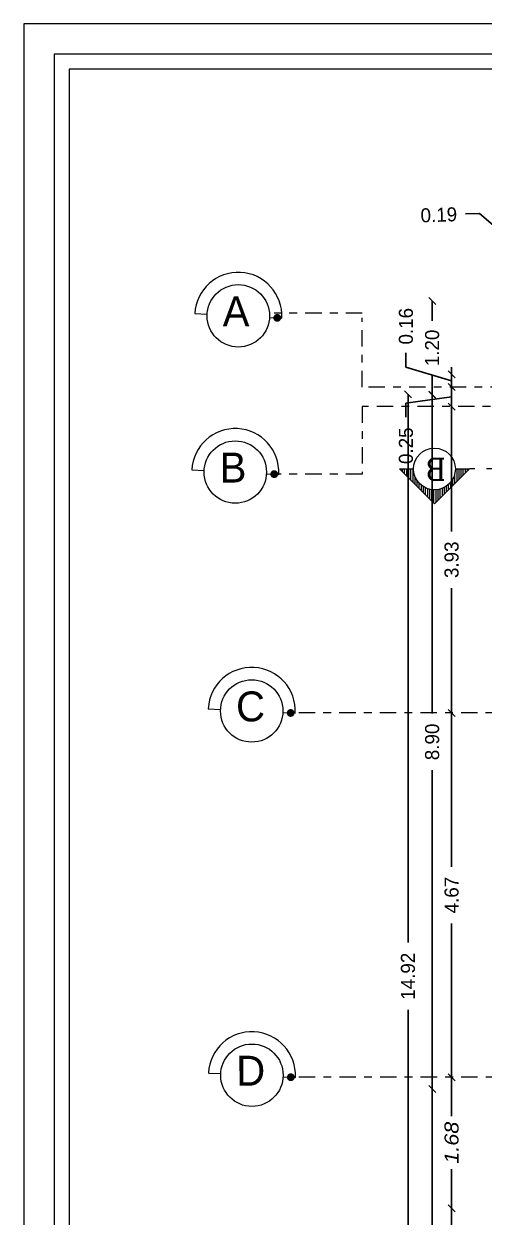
# Model space of a CAD drawing. Header units: metres. Extents: x 500 to 621, y -238 to -209.
# Drawn here: x 499.79 to 505.68, y -229.71 to -214.41 of the extents above; entities that cross this region are included whole.
import ezdxf

# ---------------------------------------------------------------- set-up
doc = ezdxf.new("R2010")
doc.units = ezdxf.units.M
doc.header["$LTSCALE"] = 6
doc.header["$MEASUREMENT"] = 0
doc.linetypes.add('DASHDOT', pattern=[1, 0.5, -0.25, 0, -0.25])
doc.layers.get('0').update_dxf_attribs({"lineweight": 0})
doc.layers.get('Defpoints').update_dxf_attribs({"lineweight": 0})
for name, color, linetype, lineweight in [('AKS', 3, 'Continuous', 0), ('khate boresh', 2, 'Continuous', 0), ('LINE0.1', 1, 'Continuous', 0), ('MOBL', 1, 'Continuous', 0)]:
    doc.layers.add(name, color=color, linetype=linetype, lineweight=lineweight)
doc.styles.add('(4)Arial Cursiva', font='ariali.ttf', dxfattribs={"width": 1.1})
doc.styles.add('ROMANC', font='romanc', dxfattribs={"width": 0.75, "height": 0.225})
doc.styles.add('ROMANTIC', font='rom_____.pfb', dxfattribs={"height": 0.25})
doc.styles.add('style4', font='', dxfattribs={"height": 0.18})
doc.styles.get('style4').set_extended_font_data('Alborz Badr')
doc.dimstyles.new('1-100', dxfattribs={"dimtxt": 0.22, "dimasz": 0.09, "dimexe": 0.18, "dimexo": 0.0625, "dimgap": 0.09, "dimtad": 0, "dimzin": 0, "dimdsep": 46, "dimtxsty": 'style4', "dimblk": 'OBLIQUE', "dimcen": 0.09, "dimse1": 1, "dimse2": 1, "dimclrd": 1, "dimclrt": 81, "dimadec": 0, "dimazin": 0, "dimtfac": 1, "dimtofl": 0, "dimtmove": 1, "dimatfit": 3, "dimfxl": 1, "dimtolj": 1, "dimtzin": 0, "dimarcsym": 0})

# ---------------------------------------------------------------- blocks, each defined once
blk = doc.blocks.new('*X321')
at = {"color": 0}
for p, q in [((4.836, 4.12), (4.958, 4.12)), ((4.876, 4.16), (4.958, 4.16)), ((4.916, 4.2), (4.958, 4.2)), ((4.956, 4.24), (4.958, 4.24)), ((4.596, 3.88), (4.703, 3.88)), ((4.636, 3.92), (4.761, 3.92)), ((4.676, 3.96), (4.861, 3.96)), ((4.716, 4), (4.958, 4)), ((4.756, 4.04), (4.958, 4.04)), ((4.796, 4.08), (4.958, 4.08)), ((4.396, 3.68), (4.572, 3.68)), ((4.436, 3.72), (4.586, 3.72)), ((4.476, 3.76), (4.605, 3.76)), ((4.516, 3.8), (4.629, 3.8)), ((4.556, 3.84), (4.661, 3.84)), ((4.3, 3.56), (4.558, 3.56)), ((4.316, 3.6), (4.559, 3.6)), ((4.34, 3.52), (4.561, 3.52)), ((4.356, 3.64), (4.563, 3.64)), ((4.38, 3.48), (4.568, 3.48)), ((4.42, 3.44), (4.58, 3.44)), ((4.46, 3.4), (4.596, 3.4)), ((4.5, 3.36), (4.618, 3.36)), ((4.54, 3.32), (4.647, 3.32)), ((4.58, 3.28), (4.684, 3.28)), ((4.62, 3.24), (4.734, 3.24)), ((4.66, 3.2), (4.81, 3.2)), ((4.7, 3.16), (4.958, 3.16)), ((4.74, 3.12), (4.958, 3.12)), ((4.78, 3.08), (4.958, 3.08)), ((4.82, 3.04), (4.958, 3.04)), ((4.86, 3), (4.958, 3)), ((4.9, 2.96), (4.958, 2.96)), ((4.94, 2.92), (4.958, 2.92))]:
    blk.add_line(p, q, dxfattribs=at)
blk = doc.blocks.new('_Oblique')
at = {"color": 0, "linetype": 'ByBlock', "lineweight": -2}
blk.add_line((-0.5, -0.5), (0.5, 0.5), dxfattribs=at)
blk = doc.blocks.new('*D352')
at = {"color": 1, "lineweight": -2, "transparency": 16777216}
for p, q in [((505.625, -216.842), (505.445, -216.848)), ((506.115, -217.265), (505.625, -216.842)), ((506.212, -217.262), (506.017, -217.268))]:
    blk.add_line(p, q, dxfattribs=at)
at = {"layer": 'Defpoints', "color": 0, "transparency": 16777216}
for p in [(506.017, -217.268), (506.017, -217.268), (506.212, -217.262)]:
    blk.add_point(p, dxfattribs=at)
at = {"color": 1, "lineweight": -2, "transparency": 16777216, "xscale": 0.09, "yscale": 0.09, "zscale": 0.09}
for p, rotation in [((506.017, -217.268), 182.0319641030878), ((506.212, -217.262), 2.0319641030878)]:
    blk.add_blockref('_Oblique', p, dxfattribs=dict(at, rotation=rotation))
at = {"color": 81, "transparency": 16777216, "insert": (505.102, -216.86), "char_height": 0.18, "attachment_point": 5, "rotation": 2.032, "style": 'style4'}
blk.add_mtext('\\A1;0.19', dxfattribs=at)
blk = doc.blocks.new('*D355')
at = {"color": 1, "lineweight": -2, "transparency": 16777216}
for p, q in [((504.681, -218.81), (504.681, -218.63)), ((505.266, -218.985), (504.681, -218.81)), ((505.266, -218.904), (505.266, -218.814)), ((505.266, -218.904), (505.266, -219.066)), ((505.266, -219.066), (505.266, -219.156))]:
    blk.add_line(p, q, dxfattribs=at)
at = {"layer": 'Defpoints', "color": 0, "transparency": 16777216}
for p in [(505.266, -218.904), (505.266, -219.066), (505.266, -219.066)]:
    blk.add_point(p, dxfattribs=at)
at = {"color": 1, "lineweight": -2, "transparency": 16777216, "xscale": 0.09, "yscale": 0.09, "zscale": 0.09}
for p, rotation in [((505.266, -218.904), 270), ((505.266, -219.066), 90)]:
    blk.add_blockref('_Oblique', p, dxfattribs=dict(at, rotation=rotation))
at = {"color": 81, "transparency": 16777216, "insert": (504.681, -218.287), "char_height": 0.18, "attachment_point": 5, "rotation": 90, "style": 'style4'}
blk.add_mtext('\\A1;0.16', dxfattribs=at)
blk = doc.blocks.new('*D356')
at = {"color": 1, "lineweight": -2, "transparency": 16777216}
for p, q in [((505.266, -219.192), (504.681, -219.275)), ((505.266, -219.066), (505.266, -219.317)), ((504.681, -219.275), (504.681, -219.455))]:
    blk.add_line(p, q, dxfattribs=at)
at = {"layer": 'Defpoints', "color": 0, "transparency": 16777216}
for p in [(505.266, -219.066), (505.266, -219.317), (505.266, -219.317)]:
    blk.add_point(p, dxfattribs=at)
at = {"color": 1, "lineweight": -2, "transparency": 16777216, "xscale": 0.09, "yscale": 0.09, "zscale": 0.09}
for p, rotation in [((505.266, -219.066), 90), ((505.266, -219.317), 270)]:
    blk.add_blockref('_Oblique', p, dxfattribs=dict(at, rotation=rotation))
at = {"color": 81, "transparency": 16777216, "insert": (504.681, -219.819), "char_height": 0.18, "attachment_point": 5, "rotation": 90, "style": 'style4'}
blk.add_mtext('\\A1;0.25', dxfattribs=at)
blk = doc.blocks.new('*D357')
at = {"layer": 'Defpoints', "color": 0, "transparency": 16777216}
for p in [(505.266, -219.317), (505.266, -223.245), (505.266, -223.245)]:
    blk.add_point(p, dxfattribs=at)
at = {"layer": 'LINE0.1', "color": 1, "lineweight": -2, "transparency": 16777216}
for p, q in [((505.266, -219.317), (505.266, -220.917)), ((505.266, -223.245), (505.266, -221.645))]:
    blk.add_line(p, q, dxfattribs=at)
at = {"layer": 'LINE0.1', "color": 1, "lineweight": -2, "transparency": 16777216, "xscale": 0.09, "yscale": 0.09, "zscale": 0.09}
for p, rotation in [((505.266, -219.317), 90), ((505.266, -223.245), 270)]:
    blk.add_blockref('_Oblique', p, dxfattribs=dict(at, rotation=rotation))
at = {"layer": 'LINE0.1', "color": 81, "transparency": 16777216, "insert": (505.266, -221.281), "char_height": 0.18, "attachment_point": 5, "rotation": 90, "style": 'style4'}
blk.add_mtext('\\A1;3.93', dxfattribs=at)
blk = doc.blocks.new('*D358')
at = {"layer": 'Defpoints', "color": 0, "transparency": 16777216}
for p in [(505.266, -223.245), (505.266, -227.915), (505.266, -227.915)]:
    blk.add_point(p, dxfattribs=at)
at = {"layer": 'LINE0.1', "color": 1, "lineweight": -2, "transparency": 16777216}
for p, q in [((505.266, -223.245), (505.266, -225.216)), ((505.266, -227.915), (505.266, -225.944))]:
    blk.add_line(p, q, dxfattribs=at)
at = {"layer": 'LINE0.1', "color": 1, "lineweight": -2, "transparency": 16777216, "xscale": 0.09, "yscale": 0.09, "zscale": 0.09}
for p, rotation in [((505.266, -223.245), 90), ((505.266, -227.915), 270)]:
    blk.add_blockref('_Oblique', p, dxfattribs=dict(at, rotation=rotation))
at = {"layer": 'LINE0.1', "color": 81, "transparency": 16777216, "insert": (505.266, -225.58), "char_height": 0.18, "attachment_point": 5, "rotation": 90, "style": 'style4'}
blk.add_mtext('\\A1;4.67', dxfattribs=at)
blk = doc.blocks.new('*D359')
at = {"layer": 'Defpoints', "color": 0, "transparency": 16777216}
for p in [(505.266, -229.595), (505.266, -234.069), (505.266, -234.069)]:
    blk.add_point(p, dxfattribs=at)
at = {"layer": 'LINE0.1', "color": 1, "lineweight": -2, "transparency": 16777216}
for p, q in [((505.266, -229.595), (505.266, -231.467)), ((505.266, -234.069), (505.266, -232.196))]:
    blk.add_line(p, q, dxfattribs=at)
at = {"layer": 'LINE0.1', "color": 1, "lineweight": -2, "transparency": 16777216, "xscale": 0.09, "yscale": 0.09, "zscale": 0.09}
for p, rotation in [((505.266, -229.595), 90), ((505.266, -234.069), 270)]:
    blk.add_blockref('_Oblique', p, dxfattribs=dict(at, rotation=rotation))
at = {"layer": 'LINE0.1', "color": 81, "transparency": 16777216, "insert": (505.266, -231.832), "char_height": 0.18, "attachment_point": 5, "rotation": 90, "style": 'style4'}
blk.add_mtext('\\A1;4.47', dxfattribs=at)
blk = doc.blocks.new('*D360')
at = {"layer": 'Defpoints', "color": 0, "transparency": 16777216}
for p in [(504.706, -219.16), (504.707, -234.08), (504.707, -234.08)]:
    blk.add_point(p, dxfattribs=at)
at = {"layer": 'LINE0.1', "color": 1, "lineweight": -2, "transparency": 16777216}
for p, q in [((504.707, -219.16), (504.707, -226.188)), ((504.707, -234.08), (504.707, -227.053))]:
    blk.add_line(p, q, dxfattribs=at)
at = {"layer": 'LINE0.1', "color": 1, "lineweight": -2, "transparency": 16777216, "xscale": 0.09, "yscale": 0.09, "zscale": 0.09}
for p, rotation in [((504.707, -219.16), 90), ((504.707, -234.08), 270)]:
    blk.add_blockref('_Oblique', p, dxfattribs=dict(at, rotation=rotation))
at = {"layer": 'LINE0.1', "color": 81, "transparency": 16777216, "insert": (504.707, -226.62), "char_height": 0.18, "attachment_point": 5, "rotation": 90, "style": 'style4'}
blk.add_mtext('\\A1;14.92', dxfattribs=at)
blk = doc.blocks.new('*D361')
at = {"layer": 'Defpoints', "color": 0, "transparency": 16777216}
for p in [(504.966, -219.166), (505.017, -228.065), (505.017, -228.065)]:
    blk.add_point(p, dxfattribs=at)
at = {"layer": 'LINE0.1', "color": 1, "lineweight": -2, "transparency": 16777216}
for p, q in [((505.017, -219.166), (505.017, -223.251)), ((505.017, -228.065), (505.017, -223.98))]:
    blk.add_line(p, q, dxfattribs=at)
at = {"layer": 'LINE0.1', "color": 1, "lineweight": -2, "transparency": 16777216, "xscale": 0.09, "yscale": 0.09, "zscale": 0.09}
for p, rotation in [((505.017, -219.166), 90), ((505.017, -228.065), 270)]:
    blk.add_blockref('_Oblique', p, dxfattribs=dict(at, rotation=rotation))
at = {"layer": 'LINE0.1', "color": 81, "transparency": 16777216, "insert": (505.017, -223.616), "char_height": 0.18, "attachment_point": 5, "rotation": 90, "style": 'style4'}
blk.add_mtext('\\A1;8.90', dxfattribs=at)
blk = doc.blocks.new('*D362')
at = {"layer": 'Defpoints', "color": 0, "transparency": 16777216}
for p in [(505.017, -228.065), (505.017, -234.086), (505.017, -234.086)]:
    blk.add_point(p, dxfattribs=at)
at = {"layer": 'LINE0.1', "color": 1, "lineweight": -2, "transparency": 16777216}
for p, q in [((505.017, -228.065), (505.017, -230.711)), ((505.017, -234.086), (505.017, -231.44))]:
    blk.add_line(p, q, dxfattribs=at)
at = {"layer": 'LINE0.1', "color": 1, "lineweight": -2, "transparency": 16777216, "xscale": 0.09, "yscale": 0.09, "zscale": 0.09}
for p, rotation in [((505.017, -228.065), 90), ((505.017, -234.086), 270)]:
    blk.add_blockref('_Oblique', p, dxfattribs=dict(at, rotation=rotation))
at = {"layer": 'LINE0.1', "color": 81, "transparency": 16777216, "insert": (505.017, -231.076), "char_height": 0.18, "attachment_point": 5, "rotation": 90, "style": 'style4'}
blk.add_mtext('\\A1;6.02', dxfattribs=at)
blk = doc.blocks.new('*D363')
at = {"layer": 'Defpoints', "color": 0, "linetype": 'Continuous', "transparency": 16777216}
for p in [(505.266, -227.915), (505.266, -229.595), (505.266, -229.595)]:
    blk.add_point(p, dxfattribs=at)
at = {"layer": 'LINE0.1', "color": 1, "linetype": 'Continuous', "lineweight": -2, "transparency": 16777216}
for p, q in [((505.266, -227.915), (505.266, -228.415)), ((505.266, -229.595), (505.266, -229.095))]:
    blk.add_line(p, q, dxfattribs=at)
at = {"layer": 'LINE0.1', "color": 1, "linetype": 'Continuous', "lineweight": -2, "transparency": 16777216, "xscale": 0.09, "yscale": 0.09, "zscale": 0.09}
for p, rotation in [((505.266, -227.915), 90), ((505.266, -229.595), 270)]:
    blk.add_blockref('_Oblique', p, dxfattribs=dict(at, rotation=rotation))
at = {"layer": 'LINE0.1', "color": 81, "linetype": 'Continuous', "transparency": 16777216, "insert": (505.266, -228.755), "char_height": 0.18, "attachment_point": 5, "rotation": 90, "style": '(4)Arial Cursiva'}
blk.add_mtext('\\A1;1.68', dxfattribs=at)
blk = doc.blocks.new('*D367')
at = {"color": 1, "lineweight": -2, "transparency": 16777216}
for p, q in [((505.017, -217.964), (505.017, -218.218)), ((505.017, -219.167), (505.017, -218.913))]:
    blk.add_line(p, q, dxfattribs=at)
at = {"layer": 'Defpoints', "color": 0, "transparency": 16777216}
for p in [(505.017, -217.964), (505.017, -217.964), (505.017, -219.167)]:
    blk.add_point(p, dxfattribs=at)
at = {"color": 1, "lineweight": -2, "transparency": 16777216, "xscale": 0.09, "yscale": 0.09, "zscale": 0.09}
for p, rotation in [((505.017, -217.964), 90), ((505.017, -219.167), 270)]:
    blk.add_blockref('_Oblique', p, dxfattribs=dict(at, rotation=rotation))
at = {"color": 81, "transparency": 16777216, "insert": (505.017, -218.565), "char_height": 0.18, "attachment_point": 5, "rotation": 90, "style": 'style4'}
blk.add_mtext('\\A1;1.20', dxfattribs=at)

msp = doc.modelspace()

# ---------------------------------------------------------------- linework, layer by layer
at = {"color": 2}
msp.add_lwpolyline([(516.084, -237.461), (516.084, -214.411), (499.786, -214.411), (499.786, -237.461)], close=True, dxfattribs=at)
at = {"color": 7}
for points in [[(515.696, -237.073), (515.696, -214.799), (500.174, -214.799), (500.174, -237.073)], [(515.502, -236.879), (515.502, -214.993), (500.368, -214.993), (500.368, -236.879)]]:
    msp.add_lwpolyline(points, close=True, dxfattribs=at)
at = {"layer": 'AKS', "color": 72, "linetype": 'DASHDOT', "ltscale": 15}
for p, q in [((501.975, -218.126), (502.133, -218.134)), ((502.932, -218.175), (503.09, -218.183)), ((501.937, -220.129), (502.095, -220.137)), ((502.894, -220.178), (503.052, -220.186)), ((502.147, -223.191), (502.305, -223.199)), ((503.104, -223.24), (503.262, -223.248)), ((502.149, -227.861), (502.307, -227.869)), ((503.106, -227.91), (503.264, -227.918))]:
    msp.add_line(p, q, dxfattribs=at)
at = {"layer": 'AKS', "color": 133, "linetype": 'DASHDOT', "ltscale": 0.07}
for p, q in [((504.121, -218.12), (502.993, -218.12)), ((504.121, -219.067), (504.121, -218.18)), ((513.252, -219.067), (504.121, -219.067)), ((504.121, -219.317), (504.121, -220.183)), ((506.078, -219.317), (504.121, -219.317)), ((504.121, -220.183), (502.994, -220.183)), ((506.117, -223.245), (503.179, -223.245)), ((506.119, -227.915), (503.181, -227.915))]:
    msp.add_line(p, q, dxfattribs=at)
at = {"layer": 'AKS', "color": 72, "linetype": 'DASHDOT', "ltscale": 15, "const_width": 0.05}
for points in [[(503.031, -218.205, 1), (503.033, -218.155, 1)], [(502.992, -220.208, 1), (502.995, -220.158, 1)], [(503.203, -223.27, 1), (503.205, -223.22, 1)], [(503.205, -227.94, 1), (503.207, -227.89, 1)]]:
    msp.add_lwpolyline(points, format="xyb", close=True, dxfattribs=at)
at = {"layer": 'AKS', "color": 133, "linetype": 'DASHDOT', "ltscale": 15}
for centre in [(502.533, -218.154), (502.494, -220.157), (502.705, -223.219), (502.707, -227.889)]:
    msp.add_circle(centre, 0.4, dxfattribs=at)
at = {"layer": 'AKS', "color": 72, "linetype": 'DASHDOT', "ltscale": 15}
for centre in [(502.533, -218.154), (502.494, -220.157), (502.705, -223.219), (502.707, -227.889)]:
    msp.add_arc(centre, 0.558, 357.0725, 177.0725, dxfattribs=at)
at = {"layer": 'khate boresh', "color": 24, "linetype": 'DASHDOT', "ltscale": 0.1}
msp.add_line((513.962, -220.116), (505.495, -220.116), dxfattribs=at)
at = {"layer": 'MOBL', "color": 24}
for p, q in [((504.598, -220.117), (504.778, -220.117)), ((505.046, -220.566), (504.598, -220.117)), ((505.046, -220.566), (505.495, -220.117)), ((505.315, -220.116), (505.495, -220.116))]:
    msp.add_line(p, q, dxfattribs=at)
msp.add_circle((505.046, -220.117), 0.268, dxfattribs=at)

# ---------------------------------------------------------------- block references
at = {"layer": 'MOBL', "color": 8, "extrusion": (0, 0, -1), "xscale": 0.6706865170981473, "yscale": 0.6706865170981473, "zscale": -0.6706865170981473, "rotation": 90}
msp.add_blockref('*X321', (-502.652, -223.441), dxfattribs=at)

# ---------------------------------------------------------------- texts
at = {"layer": 'AKS', "color": 72, "linetype": 'DASHDOT', "ltscale": 15, "style": 'ROMANTIC'}
for s, p in [('A', (502.333, -218.289)), ('B', (502.295, -220.292)), ('C', (502.505, -223.354)), ('D', (502.507, -228.024))]:
    msp.add_text(s, height=0.384, rotation=0.2775, dxfattribs=at).set_placement(p)
at = {"layer": 'MOBL', "color": 3, "style": 'ROMANC', "text_generation_flag": 4, "flags": 4}
msp.add_attdef('B', (505.189, -220.257), 'A', height=0.268, rotation=180, dxfattribs=at)

# ---------------------------------------------------------------- dimensions: what is measured, and where the dimension line sits
for base, p1, p2, angle, picture, middle, dimtype in [((506.0173, -217.2684), (506.2117, -217.2615), (506.0173, -217.2684), 182.032, '*D352', (505.3548, -216.8515), 161), ((505.266, -219.317), (505.266, -219.066), (505.266, -219.317), 90, '*D356', (504.681, -219.545), 160)]:
    dim = msp.add_linear_dim(base=base, p1=p1, p2=p2, angle=angle, dimstyle='1-100')
    dim.commit()
    dim.dimension.update_dxf_attribs({"geometry": picture, "text_midpoint": middle, "dimtype": dimtype})
for base, p1, p2, picture, middle in [((505.017, -217.964), (505.017, -219.167), (505.017, -217.964), '*D367', (505.017, -218.565)), ((505.266, -219.066), (505.266, -218.904), (505.266, -219.066), '*D355', (504.681, -218.54))]:
    dim = msp.add_linear_dim(base=base, p1=p1, p2=p2, angle=90, dimstyle='1-100')
    dim.commit()
    dim.dimension.update_dxf_attribs({"geometry": picture, "text_midpoint": middle})
at = {"layer": 'LINE0.1', "color": 3}
for base, p1, p2, picture, middle in [((504.707, -234.08), (504.706, -219.16), (504.707, -234.08), '*D360', (504.707, -226.62)), ((505.017, -228.065), (504.966, -219.166), (505.017, -228.065), '*D361', (505.017, -223.616)), ((505.266, -223.245), (505.266, -219.317), (505.266, -223.245), '*D357', (505.266, -221.281)), ((505.266, -227.915), (505.266, -223.245), (505.266, -227.915), '*D358', (505.266, -225.58)), ((505.017, -234.086), (505.017, -228.065), (505.017, -234.086), '*D362', (505.017, -231.076)), ((505.266, -234.069), (505.266, -229.595), (505.266, -234.069), '*D359', (505.266, -231.832))]:
    dim = msp.add_linear_dim(base=base, p1=p1, p2=p2, angle=90, dimstyle='1-100', dxfattribs=at)
    dim.commit()
    dim.dimension.update_dxf_attribs({"geometry": picture, "text_midpoint": middle})
at = {"layer": 'LINE0.1', "color": 7, "linetype": 'Continuous'}
dim = msp.add_linear_dim(base=(505.266, -229.595), p1=(505.266, -227.915), p2=(505.266, -229.595), angle=90, dimstyle='1-100', override={"dimtxt": 0.18, "dimtxsty": '(4)Arial Cursiva', "dimfxl": 0.5}, dxfattribs=at)
dim.commit()
dim.dimension.update_dxf_attribs({"geometry": '*D363', "text_midpoint": (505.266, -228.755)})

doc.saveas('drawing.dxf')
